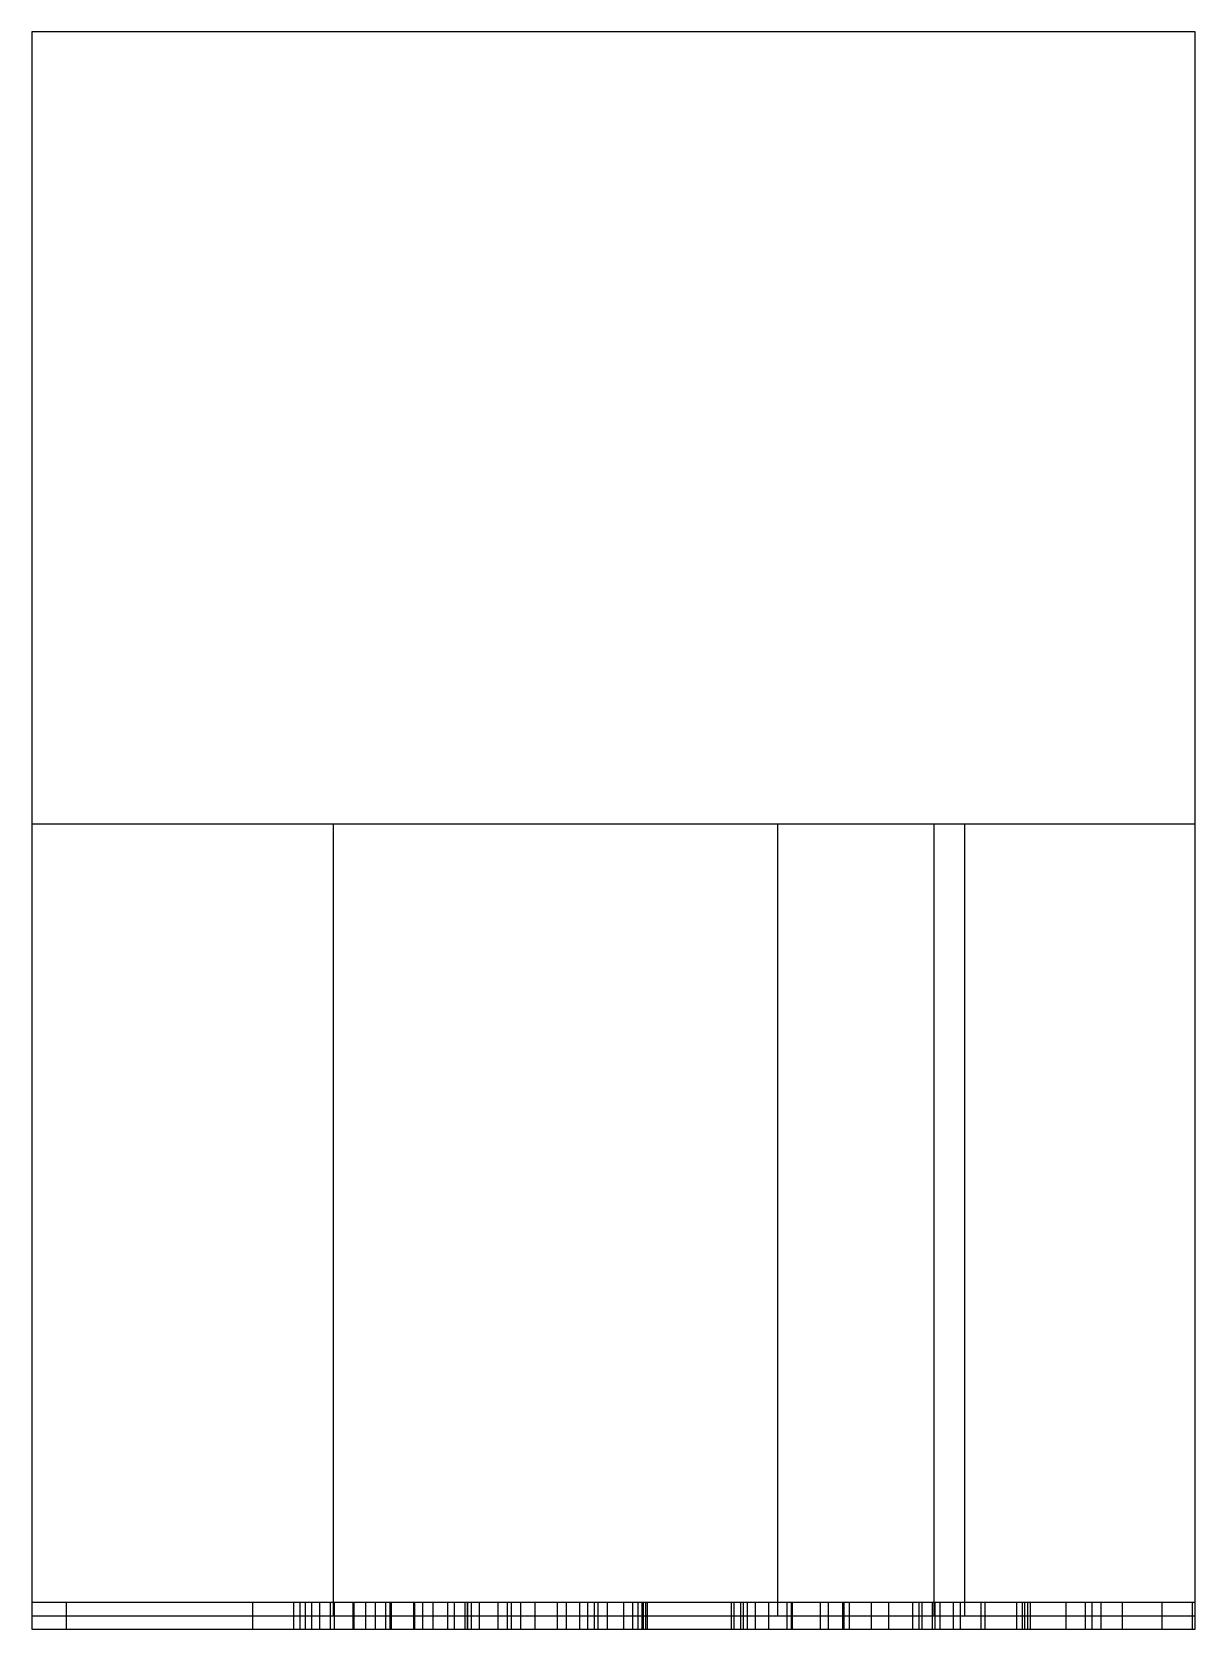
# Model space of a CAD drawing. Header units: metres. Extents: x 0 to 8810, y -100 to 12000.
import ezdxf

# ---------------------------------------------------------------- set-up
doc = ezdxf.new("R2010")
doc.units = ezdxf.units.M
for name, color, linetype in [('DOOR', 1, 'Continuous'), ('WALL', 7, 'Continuous'), ('WINDOW', 4, 'Continuous')]:
    doc.layers.add(name, color=color, linetype=linetype)

msp = doc.modelspace()

# ---------------------------------------------------------------- linework, layer by layer
at = {"layer": 'DOOR'}
for points in [[(2030, -100), (2440, -100), (2440, 100), (2030, 100), (2030, -100)], [(3530, -100), (3980, -100), (3980, 100), (3530, 100), (3530, -100)], [(3630, -100), (4360, -100), (4360, 100), (3630, 100), (3630, -100)], [(3700, -100), (4290, -100), (4290, 100), (3700, 100), (3700, -100)], [(7030, -100), (7980, -100), (7980, 100), (7030, 100), (7030, -100)], [(7830, -100), (8260, -100), (8260, 100), (7830, 100), (7830, -100)]]:
    msp.add_lwpolyline(points, close=True, dxfattribs=at)
at = {"layer": 'WALL'}
for p, q in [((0, 6000), (8810, 6000)), ((2285, 0), (2285, 6000)), ((5650, 0), (5650, 6000)), ((6835, 0), (6835, 6000)), ((7065, 0), (7065, 6000))]:
    msp.add_line(p, q, dxfattribs=at)
msp.add_lwpolyline([(0, 0), (8810, 0), (8810, 12000), (0, 12000), (0, 0)], close=True, dxfattribs=at)
at = {"layer": 'WINDOW'}
for points in [[(0, -100), (2900, -100), (2900, 100), (0, 100), (0, -100)], [(260, -100), (2120, -100), (2120, 100), (260, 100), (260, -100)], [(260, -100), (2120, -100), (2120, 100), (260, 100), (260, -100)], [(1670, -100), (2180, -100), (2180, 100), (1670, 100), (1670, -100)], [(1980, -100), (2530, -100), (2530, 100), (1980, 100), (1980, -100)], [(2030, -100), (2680, -100), (2680, 100), (2030, 100), (2030, -100)], [(2070, -100), (2960, -100), (2960, 100), (2070, 100), (2070, -100)], [(2260, -100), (3040, -100), (3040, 100), (2260, 100), (2260, -100)], [(2290, -100), (4650, -100), (4650, 100), (2290, 100), (2290, -100)], [(2430, -100), (3150, -100), (3150, 100), (2430, 100), (2430, -100)], [(2600, -100), (3200, -100), (3200, 100), (2600, 100), (2600, -100)], [(2710, -100), (3390, -100), (3390, 100), (2710, 100), (2710, -100)], [(2710, -100), (3390, -100), (3390, 100), (2710, 100), (2710, -100)], [(2720, -100), (3300, -100), (3300, 100), (2720, 100), (2720, -100)], [(2890, -100), (3330, -100), (3330, 100), (2890, 100), (2890, -100)], [(3280, -100), (4050, -100), (4050, 100), (3280, 100), (3280, -100)], [(3300, -100), (4210, -100), (4210, 100), (3300, 100), (3300, -100)], [(3600, -100), (4150, -100), (4150, 100), (3600, 100), (3600, -100)], [(3810, -100), (4260, -100), (4260, 100), (3810, 100), (3810, -100)], [(4480, -100), (5720, -100), (5720, 100), (4480, 100), (4480, -100)], [(4550, -100), (5480, -100), (5480, 100), (4550, 100), (4550, -100)], [(4590, -100), (5420, -100), (5420, 100), (4590, 100), (4590, -100)], [(4620, -100), (5390, -100), (5390, 100), (4620, 100), (4620, -100)], [(4630, -100), (5370, -100), (5370, 100), (4630, 100), (4630, -100)], [(4660, -100), (5320, -100), (5320, 100), (4660, 100), (4660, -100)], [(4660, -100), (5300, -100), (5300, 100), (4660, 100), (4660, -100)], [(5580, -100), (5760, -100), (5760, 100), (5580, 100), (5580, -100)], [(5750, -100), (6720, -100), (6720, 100), (5750, 100), (5750, -100)], [(5970, -100), (8100, -100), (8100, 100), (5970, 100), (5970, -100)], [(6030, -100), (6490, -100), (6490, 100), (6030, 100), (6030, -100)], [(6140, -100), (7520, -100), (7520, 100), (6140, 100), (6140, -100)], [(6150, -100), (6360, -100), (6360, 100), (6150, 100), (6150, -100)], [(6190, -100), (7190, -100), (7190, 100), (6190, 100), (6190, -100)], [(6670, -100), (6880, -100), (6880, 100), (6670, 100), (6670, -100)], [(6740, -100), (6980, -100), (6980, 100), (6740, 100), (6740, -100)], [(6820, -100), (7220, -100), (7220, 100), (6820, 100), (6820, -100)], [(6840, -100), (7460, -100), (7460, 100), (6840, 100), (6840, -100)], [(7500, -100), (8790, -100), (8790, 100), (7500, 100), (7500, -100)], [(7500, -100), (8790, -100), (8790, 100), (7500, 100), (7500, -100)], [(7500, -100), (8560, -100), (8560, 100), (7500, 100), (7500, -100)], [(7500, -100), (8030, -100), (8030, 100), (7500, 100), (7500, -100)], [(7540, -100), (8810, -100), (8810, 100), (7540, 100), (7540, -100)], [(7560, -100), (8100, -100), (8100, 100), (7560, 100), (7560, -100)]]:
    msp.add_lwpolyline(points, close=True, dxfattribs=at)

doc.saveas('drawing.dxf')
